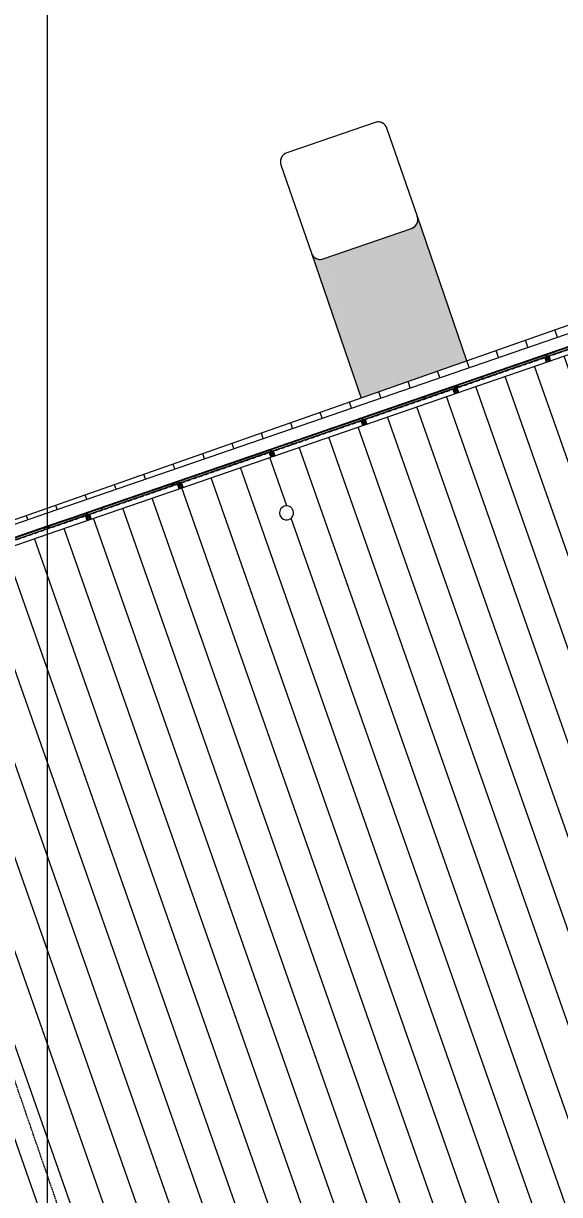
# Model space of a CAD drawing. Header units: millimetres. Extents: x -2355779 to -2216356, y 3874558 to 4068437.
# Drawn here: x -2348634 to -2342895, y 3984063 to 3996595 of the extents above; entities that cross this region are included whole.
import ezdxf

# ---------------------------------------------------------------- set-up
doc = ezdxf.new("R2010")
doc.units = ezdxf.units.MM
doc.linetypes.add('Grid Line', pattern=[21, 12, -3, 3, -3])
doc.linetypes.add('Overhead', pattern=[4, 2.5, -1.5])
for name, color, linetype, lineweight in [('A-ANNO-DIMS', 211, 'Continuous', 5), ('A-ANNO-DIMS-200', 211, 'Continuous', 5), ('A-DETL', 90, 'Continuous', 18), ('A-DETL-GENF', 92, 'Continuous', 5), ('A-FLOR-OVHD', 1, 'Overhead', 13), ('A-GENM', 13, 'Continuous', 5), ('A-GLAZ-CWMG', 51, 'Continuous', 5), ('A-ROOF', 132, 'Continuous', 5), ('A-ROOF-PATT', 132, 'Continuous', 5), ('P-SANR-FIXT', 6, 'Continuous', 5), ('S-BEAM', 12, 'Continuous', 5), ('S-GRID', 1, 'Continuous', 5)]:
    doc.layers.add(name, color=color, linetype=linetype, lineweight=lineweight)
doc.styles.add('Arial', font='arial.ttf', dxfattribs={"height": 500})
doc.dimstyles.new('2_5-Diagonal-_deg_-Decimal_O', dxfattribs={"dimscale": 304.8, "dimtxt": 510.1297, "dimasz": 0.984252, "dimexe": 0.656168, "dimexo": 0.0625, "dimgap": 0.984252, "dimtad": 1, "dimdec": 0, "dimzin": 0, "dimdsep": 46, "dimtxsty": 'Arial', "dimblk1": 'OBLIQUE', "dimblk2": 'OBLIQUE', "dimsah": 1, "dimcen": 0.09, "dimdle": 0.656168, "dimazin": 0, "dimtfac": 1, "dimtdec": 4, "dimtix": 1, "dimtmove": 0, "dimatfit": 3, "dimfxl": 3.28084, "dimfxlon": 1, "dimtvp": 1, "dimtfill": 1, "dimtolj": 1, "dimtzin": 0, "dimlwd": 15, "dimlwe": 15, "dimarcsym": 2})

# ---------------------------------------------------------------- blocks, each defined once
blk = doc.blocks.new('Mechanical - Condensers - Mechanical - Condensers-1249279-GA - Part B 6m')
at = {"layer": 'A-GENM'}
for points in [[(-2343980, 3992951), (-2343886, 3992984), (-2344416, 3994523), (-2344412, 3994497), (-2344419, 3994461), (-2344422, 3994452), (-2344436, 3994430), (-2344456, 3994413), (-2344479, 3994401), (-2344050, 3993154)], [(-2344923, 3992620), (-2343980, 3992951), (-2344479, 3994401), (-2345424, 3994074), (-2344948, 3992692)], [(-2345018, 3992586), (-2344923, 3992620), (-2345425, 3994075), (-2345456, 3994070), (-2345492, 3994077), (-2345501, 3994080), (-2345523, 3994095), (-2345540, 3994114), (-2345552, 3994137), (-2345114, 3992866)]]:
    blk.add_hatch(color=256, dxfattribs=at).paths.add_polyline_path(points)
at = {"layer": 'A-GENM', "lineweight": 13}
for p, q in [((-2344870, 3995536), (-2345815, 3995210)), ((-2344417, 3994528), (-2344743, 3995474)), ((-2345877, 3995083), (-2345552, 3994137)), ((-2345425, 3994075), (-2344479, 3994401))]:
    blk.add_line(p, q, dxfattribs=at)
at = {"layer": 'A-GENM'}
for p, q in [((-2343886, 3992984), (-2344417, 3994528)), ((-2345552, 3994137), (-2345018, 3992586))]:
    blk.add_line(p, q, dxfattribs=at)
at = {"layer": 'A-GENM', "lineweight": 13}
for centre, start, end in [((-2344837, 3995441), 19, 109), ((-2345783, 3995116), 109, 199), ((-2344512, 3994496), 289, 19), ((-2345457, 3994170), 199, 289)]:
    blk.add_arc(centre, 100, start, end, dxfattribs=at)
at = {"layer": 'A-GENM'}
for points, knots in [([(-2344841, 3995541), (-2344842, 3995541), (-2344852, 3995540), (-2344862, 3995539), (-2344870, 3995536)], [0.8146445, 0.8146445, 0.8146445, 0.8146445, 0.8333333, 1, 1, 1, 1]), ([(-2344812, 3995538), (-2344814, 3995538), (-2344821, 3995540), (-2344827, 3995541), (-2344832, 3995541), (-2344832, 3995541)], [0.6283354, 0.6283354, 0.6283354, 0.6283354, 0.6666667, 0.75, 0.7556979, 0.7556979, 0.7556979, 0.7556979]), ([(-2344785, 3995526), (-2344786, 3995527), (-2344789, 3995529), (-2344793, 3995531), (-2344798, 3995533), (-2344801, 3995534), (-2344802, 3995535)], [0.4397801, 0.4397801, 0.4397801, 0.4397801, 0.4583333, 0.5, 0.5416667, 0.5602199, 0.5602199, 0.5602199, 0.5602199]), ([(-2344762, 3995507), (-2344762, 3995507), (-2344764, 3995509), (-2344767, 3995512), (-2344772, 3995517), (-2344775, 3995519), (-2344776, 3995520)], [0.2443021, 0.2443021, 0.2443021, 0.2443021, 0.25, 0.2916667, 0.3333333, 0.3716646, 0.3716646, 0.3716646, 0.3716646]), ([(-2345868, 3995168), (-2345869, 3995167), (-2345870, 3995164), (-2345873, 3995159), (-2345875, 3995155), (-2345876, 3995152), (-2345876, 3995151)], [0.4397801, 0.4397801, 0.4397801, 0.4397801, 0.4583333, 0.5, 0.5416667, 0.5602199, 0.5602199, 0.5602199, 0.5602199]), ([(-2345848, 3995191), (-2345849, 3995191), (-2345852, 3995188), (-2345857, 3995183), (-2345861, 3995178), (-2345862, 3995177)], [0.2443021, 0.2443021, 0.2443021, 0.2443021, 0.25, 0.3333333, 0.3716646, 0.3716646, 0.3716646, 0.3716646]), ([(-2345880, 3995141), (-2345880, 3995139), (-2345881, 3995134), (-2345882, 3995128), (-2345883, 3995124), (-2345883, 3995121), (-2345883, 3995121)], [0.6283354, 0.6283354, 0.6283354, 0.6283354, 0.6666667, 0.7083333, 0.75, 0.7556979, 0.7556979, 0.7556979, 0.7556979]), ([(-2345883, 3995112), (-2345883, 3995111), (-2345882, 3995105), (-2345881, 3995096), (-2345879, 3995087), (-2345877, 3995083)], [0.8146445, 0.8146445, 0.8146445, 0.8146445, 0.8333333, 0.9166667, 1, 1, 1, 1]), ([(-2344446, 3994420), (-2344446, 3994420), (-2344442, 3994423), (-2344438, 3994428), (-2344434, 3994433), (-2344432, 3994435)], [0.2443021, 0.2443021, 0.2443021, 0.2443021, 0.25, 0.3333333, 0.3716646, 0.3716646, 0.3716646, 0.3716646]), ([(-2344426, 3994443), (-2344426, 3994444), (-2344424, 3994447), (-2344422, 3994452), (-2344420, 3994457), (-2344418, 3994460), (-2344418, 3994460)], [0.4397801, 0.4397801, 0.4397801, 0.4397801, 0.4583333, 0.5, 0.5416667, 0.5602199, 0.5602199, 0.5602199, 0.5602199]), ([(-2344412, 3994500), (-2344412, 3994501), (-2344412, 3994506), (-2344413, 3994516), (-2344416, 3994524), (-2344417, 3994528)], [0.8146445, 0.8146445, 0.8146445, 0.8146445, 0.8333333, 0.9166667, 1, 1, 1, 1]), ([(-2344415, 3994471), (-2344414, 3994473), (-2344414, 3994477), (-2344412, 3994483), (-2344412, 3994488), (-2344412, 3994490), (-2344412, 3994490)], [0.6283354, 0.6283354, 0.6283354, 0.6283354, 0.6666667, 0.7083333, 0.75, 0.7556979, 0.7556979, 0.7556979, 0.7556979]), ([(-2345533, 3994104), (-2345533, 3994104), (-2345531, 3994102), (-2345528, 3994099), (-2345523, 3994095), (-2345520, 3994092), (-2345518, 3994091)], [0.2443021, 0.2443021, 0.2443021, 0.2443021, 0.25, 0.2916667, 0.3333333, 0.3716646, 0.3716646, 0.3716646, 0.3716646]), ([(-2345509, 3994085), (-2345509, 3994084), (-2345506, 3994083), (-2345501, 3994080), (-2345496, 3994078), (-2345493, 3994077), (-2345492, 3994076)], [0.4397801, 0.4397801, 0.4397801, 0.4397801, 0.4583333, 0.5, 0.5416667, 0.5602199, 0.5602199, 0.5602199, 0.5602199]), ([(-2345482, 3994073), (-2345480, 3994073), (-2345474, 3994071), (-2345467, 3994070), (-2345463, 3994070), (-2345462, 3994070)], [0.6283354, 0.6283354, 0.6283354, 0.6283354, 0.6666667, 0.75, 0.7556979, 0.7556979, 0.7556979, 0.7556979]), ([(-2345453, 3994070), (-2345452, 3994070), (-2345443, 3994071), (-2345433, 3994073), (-2345425, 3994075)], [0.8146445, 0.8146445, 0.8146445, 0.8146445, 0.8333333, 1, 1, 1, 1])]:
    blk.add_open_spline(points, degree=3, knots=knots, dxfattribs=at)
for points in [[(-2344743, 3995474), (-2344744, 3995478), (-2344748, 3995486), (-2344752, 3995493), (-2344754, 3995497)], [(-2345815, 3995210), (-2345824, 3995207), (-2345832, 3995203), (-2345839, 3995198)], [(-2344479, 3994401), (-2344471, 3994404), (-2344463, 3994408), (-2344456, 3994413)], [(-2345552, 3994137), (-2345550, 3994133), (-2345547, 3994125), (-2345543, 3994118), (-2345540, 3994114)]]:
    blk.add_open_spline(points, degree=3, dxfattribs=at)
blk = doc.blocks.new('Downpipe - L Spreader - Default-1309623-GA - Part B 6m')
at = {"layer": 'P-SANR-FIXT'}
for start, end in [(0, 180), (180, 0)]:
    blk.add_arc((-40, 150), 75, start, end, dxfattribs=at)
blk = doc.blocks.new('MulticellPanel_Polycarbonate_Danpal_1040w - Blue-V10-GA - Part B 6m')
at = {"layer": 'A-GENM'}
h = blk.add_hatch(dxfattribs=at)
h.set_pattern_fill('FP_10', color=256, style=0, pattern_type=2)
h.set_pattern_definition([(250.995, (-914433.64, 4538387.35), (756.39213, -260.52053), []), (340.995, (-914433.64, 4538387.35), (260.52053, 756.39213), [])])
h.paths.add_polyline_path([(515, 6), (513, 1), (519, 3)])
h.paths.add_polyline_path([(520, 14), (515, 11), (515, 6), (520, 4)])
h.paths.add_polyline_path([(520, 2), (513, 1), (520, -7)])
h.paths.add_polyline_path([(511, 0), (-511, 0), (-519, -8), (-517, -16), (517, -16), (519, -8)])
h.paths.add_polyline_path([(-515, 6), (-519, 3), (-513, 1)])
h.paths.add_polyline_path([(-520, 14), (-520, 4), (-515, 6), (-515, 11)])
h.paths.add_polyline_path([(-513, 1), (-520, 2), (-520, -7)])
for p, q in [((-520, 14), (-520, 4)), ((-520, 2), (-520, -7)), ((-516, 15), (-519, 15)), ((-513, 6), (-515, 11)), ((-515, 11), (-513, 10)), ((-513, 1), (-515, 6)), ((-515, 6), (-513, 6)), ((-513, 10), (-514, 14)), ((511, 0), (-511, 0)), ((514, 14), (513, 10)), ((513, 10), (515, 11)), ((515, 11), (513, 6)), ((513, 6), (515, 6)), ((515, 6), (513, 1)), ((519, 15), (516, 15)), ((520, 4), (520, 14)), ((520, -7), (520, 2)), ((-520, -9), (-520, -13)), ((-517, -16), (517, -16)), ((520, -13), (520, -9))]:
    blk.add_line(p, q, dxfattribs=at)
for centre, radius, start, end in [((-519, 14), 1.5, 90, 180), ((-520, 3), 1.2, 270.0002, 89.9998), ((-516, 14), 1.5, 26.8391, 90), ((-511, 2), 2, 201.2136, 270), ((511, 2), 2, 270, 338.7864), ((516, 14), 1.5, 90, 153.1609), ((519, 14), 1.5, 360, 90), ((520, 3), 1.2, 90.0002, 269.9998), ((-520, -8), 1.2, 270.0002, 89.9998), ((-517, -13), 3, 180, 270), ((517, -13), 3, 270, 360), ((520, -8), 1.2, 90.0002, 269.9998)]:
    blk.add_arc(centre, radius, start, end, dxfattribs=at)
blk = doc.blocks.new('MulticellPanel_Polycarbonate_Danpal_1040w - Blue-V11-GA - Part B 6m')
at = {"layer": 'A-GENM'}
h = blk.add_hatch(dxfattribs=at)
h.set_pattern_fill('FP_11', color=256, style=0, pattern_type=2)
h.set_pattern_definition([(250.995, (-915473.64, 4538387.35), (756.39213, -260.52053), []), (340.995, (-915473.64, 4538387.35), (260.52053, 756.39213), [])])
h.paths.add_polyline_path([(515, 6), (513, 1), (519, 3)])
h.paths.add_polyline_path([(520, 14), (515, 11), (515, 6), (520, 4)])
h.paths.add_polyline_path([(520, 2), (513, 1), (520, -7)])
h.paths.add_polyline_path([(511, 0), (-511, 0), (-519, -8), (-517, -16), (517, -16), (519, -8)])
h.paths.add_polyline_path([(-515, 6), (-519, 3), (-513, 1)])
h.paths.add_polyline_path([(-520, 14), (-520, 4), (-515, 6), (-515, 11)])
h.paths.add_polyline_path([(-513, 1), (-520, 2), (-520, -7)])
for p, q in [((-520, 14), (-520, 4)), ((-520, 2), (-520, -7)), ((-516, 15), (-519, 15)), ((-513, 6), (-515, 11)), ((-515, 11), (-513, 10)), ((-513, 1), (-515, 6)), ((-515, 6), (-513, 6)), ((-513, 10), (-514, 14)), ((511, 0), (-511, 0)), ((514, 14), (513, 10)), ((513, 10), (515, 11)), ((515, 11), (513, 6)), ((513, 6), (515, 6)), ((515, 6), (513, 1)), ((519, 15), (516, 15)), ((520, 4), (520, 14)), ((520, -7), (520, 2)), ((-520, -9), (-520, -13)), ((-517, -16), (517, -16)), ((520, -13), (520, -9))]:
    blk.add_line(p, q, dxfattribs=at)
for centre, radius, start, end in [((-519, 14), 1.5, 90, 180), ((-520, 3), 1.2, 270.0002, 89.9998), ((-516, 14), 1.5, 26.8391, 90), ((-511, 2), 2, 201.2136, 270), ((511, 2), 2, 270, 338.7864), ((516, 14), 1.5, 90, 153.1609), ((519, 14), 1.5, 360, 90), ((520, 3), 1.2, 90.0002, 269.9998), ((-520, -8), 1.2, 270.0002, 89.9998), ((-517, -13), 3, 180, 270), ((517, -13), 3, 270, 360), ((520, -8), 1.2, 90.0002, 269.9998)]:
    blk.add_arc(centre, radius, start, end, dxfattribs=at)
blk = doc.blocks.new('MulticellPanel_Polycarbonate_Danpal_1040w - Blue-V12-GA - Part B 6m')
at = {"layer": 'A-GENM'}
h = blk.add_hatch(dxfattribs=at)
h.set_pattern_fill('FP_12', color=256, style=0, pattern_type=2)
h.set_pattern_definition([(250.995, (-916513.64, 4538387.35), (756.39213, -260.52053), []), (340.995, (-916513.64, 4538387.35), (260.52053, 756.39213), [])])
h.paths.add_polyline_path([(515, 6), (513, 1), (519, 3)])
h.paths.add_polyline_path([(520, 14), (515, 11), (515, 6), (520, 4)])
h.paths.add_polyline_path([(520, 2), (513, 1), (520, -7)])
h.paths.add_polyline_path([(511, 0), (-511, 0), (-519, -8), (-517, -16), (517, -16), (519, -8)])
h.paths.add_polyline_path([(-515, 6), (-519, 3), (-513, 1)])
h.paths.add_polyline_path([(-520, 14), (-520, 4), (-515, 6), (-515, 11)])
h.paths.add_polyline_path([(-513, 1), (-520, 2), (-520, -7)])
for p, q in [((-520, 14), (-520, 4)), ((-520, 2), (-520, -7)), ((-516, 15), (-519, 15)), ((-513, 6), (-515, 11)), ((-515, 11), (-513, 10)), ((-513, 1), (-515, 6)), ((-515, 6), (-513, 6)), ((-513, 10), (-514, 14)), ((511, 0), (-511, 0)), ((514, 14), (513, 10)), ((513, 10), (515, 11)), ((515, 11), (513, 6)), ((513, 6), (515, 6)), ((515, 6), (513, 1)), ((519, 15), (516, 15)), ((520, 4), (520, 14)), ((520, -7), (520, 2)), ((-520, -9), (-520, -13)), ((-517, -16), (517, -16)), ((520, -13), (520, -9))]:
    blk.add_line(p, q, dxfattribs=at)
for centre, radius, start, end in [((-519, 14), 1.5, 90, 180), ((-520, 3), 1.2, 270.0002, 89.9998), ((-516, 14), 1.5, 26.8391, 90), ((-511, 2), 2, 201.2136, 270), ((511, 2), 2, 270, 338.7864), ((516, 14), 1.5, 90, 153.1609), ((519, 14), 1.5, 360, 90), ((520, 3), 1.2, 90.0002, 269.9998), ((-520, -8), 1.2, 270.0002, 89.9998), ((-517, -13), 3, 180, 270), ((517, -13), 3, 270, 360), ((520, -8), 1.2, 90.0002, 269.9998)]:
    blk.add_arc(centre, radius, start, end, dxfattribs=at)
blk = doc.blocks.new('Rectangular Mullion - Frame_Framed Facade_Danpal_DPANMF BT1-2878823-GA - Part B 6m')
at = {"layer": 'A-GLAZ-CWMG'}
for p, q in [((-2343041, 3993056), (-2342057, 3993395)), ((-2343039, 3993051), (-2342055, 3993390)), ((-2343026, 3993033), (-2342055, 3993368)), ((-2343014, 3992978), (-2342030, 3993316))]:
    blk.add_line(p, q, dxfattribs=at)
blk = doc.blocks.new('Rectangular Mullion - DPAEC50-1105308-GA - Part B 6m')
at = {"layer": 'A-DETL-GENF'}
for p, q in [((24, 54), (-24, 54)), ((-24, 54), (-24, 5)), ((-23, 3), (-18, 3)), ((-22, 7), (-22, 34)), ((-21, 43), (-21, 50)), ((-21, 35), (-18, 35)), ((-17, 7), (-21, 6)), ((-20, 51), (-1, 51)), ((-20, 41), (-20, 43)), ((-15, 18), (-20, 9)), ((-20, 9), (-15, 17)), ((-20, 9), (-20, 7)), ((-20, 8), (-20, 9)), ((-14, 8), (-20, 8)), ((-20, 7), (-14, 7)), ((-17, 40), (-19, 40)), ((-10, 37), (-18, 37)), ((-18, 35), (-18, 22)), ((-16, 22), (-17, 35)), ((-17, 35), (-9, 35)), ((-9, 20), (-14, 20)), ((-14, 19), (-10, 19)), ((-9, 9), (-13, 8)), ((-13, 7), (-7, 9)), ((-8, 2), (-12, 1)), ((-12, 1), (-9, 1)), ((-8, 37), (-9, 37)), ((9, 34), (-9, 34)), ((-9, 34), (-8, 34)), ((-7, 9), (-9, 5)), ((-9, 4), (-7, 4)), ((-8, 36), (-8, 37)), ((-8, 34), (-8, 22)), ((-8, 5), (-6, 10)), ((-6, 10), (-8, 9)), ((-8, 2), (-6, 5)), ((-6, 5), (-8, 5)), ((-7, 4), (-8, 2)), ((-7, 22), (-7, 34)), ((-7, 34), (7, 34)), ((-4, 23), (3, 23)), ((3, 23), (-4, 23)), ((-1, 51), (0, 52)), ((0, 52), (1, 51)), ((1, 51), (20, 51)), ((8, 9), (6, 10)), ((6, 10), (8, 5)), ((8, 5), (6, 5)), ((6, 5), (8, 2)), ((7, 34), (7, 22)), ((9, 5), (7, 9)), ((7, 9), (13, 7)), ((8, 2), (7, 4)), ((7, 4), (9, 4)), ((9, 37), (8, 37)), ((8, 37), (8, 36)), ((8, 22), (8, 34)), ((8, 34), (9, 34)), ((12, 1), (8, 2)), ((9, 35), (17, 35)), ((14, 20), (9, 20)), ((13, 8), (9, 9)), ((9, 1), (12, 1)), ((18, 37), (10, 37)), ((10, 19), (14, 19)), ((20, 8), (14, 8)), ((14, 7), (20, 7)), ((20, 9), (15, 18)), ((15, 17), (20, 9)), ((17, 35), (16, 22)), ((19, 40), (17, 40)), ((21, 6), (17, 7)), ((18, 22), (18, 35)), ((18, 35), (21, 35)), ((18, 3), (23, 3)), ((20, 43), (20, 41)), ((20, 7), (20, 9)), ((20, 9), (20, 8)), ((21, 50), (21, 43)), ((22, 34), (22, 7)), ((24, 5), (24, 54))]:
    blk.add_line(p, q, dxfattribs=at)
for centre, radius, start, end in [((-23, 5), 1, 180, 270), ((-21, 39), 2.1, 75, 15), ((-21, 34), 1, 90, 180), ((-21, 7), 1, 180, 275), ((-20, 50), 1.2, 90, 180), ((-21, 39), 3.7, 75, 100.9055), ((-21, 39), 3.7, 325.4192, 15), ((-9, 28), 6, 90, 178.5709), ((137, 25), 152, 178.5709, 182.4896), ((137, 25), 152, 182.9076, 186.319), ((-9, 28), 5.2, 90, 178.5709), ((137, 25), 151, 178.5709, 181.8369), ((137, 25), 151, 182.064, 186.2791), ((137, 25), 152, 186.7358, 188.8939), ((137, 25), 151, 186.7315, 189.0318), ((-12, 2), 0.975, 188.8939, 275.24), ((-10, 38), 0.706, 289.0493, 354.5477), ((-4, 17), 6.58, 156.7371, 181.8449), ((16, 17), 26.5, 181.8449, 197.5886), ((-9, 36), 1, 270, 360), ((-4, 17), 5.98, 90, 181.8449), ((-4, 17), 6.58, 131.8412, 150.9148), ((16, 17), 25.9, 181.8449, 197.6717), ((-9, 4), 0.4, 157.1611, 284), ((-9, 2), 0.963, 275.24, 334.4387), ((-4, 17), 6.58, 90, 125.1634), ((3, 17), 5.98, 358.1551, 90), ((3, 17), 6.58, 54.8366, 90), ((9, 36), 1, 180, 270), ((3, 17), 6.58, 29.0852, 48.1588), ((-16, 17), 25.9, 342.3283, 358.1551), ((9, 2), 0.963, 205.5613, 264.76), ((10, 38), 0.706, 185.4523, 250.9507), ((9, 28), 6, 1.4287, 89.9792), ((9, 28), 5.2, 1.4291, 90), ((-16, 17), 26.5, 342.4114, 358.1551), ((9, 4), 0.4, 256, 22.8389), ((3, 17), 6.58, 358.1551, 23.2629), ((-137, 25), 151, 350.9682, 353.2685), ((12, 2), 0.975, 264.76, 351.1061), ((-137, 25), 151, 353.7209, 357.936), ((-137, 25), 152, 351.1061, 353.2642), ((-137, 25), 151, 358.1631, 1.4291), ((-137, 25), 152, 353.681, 357.0924), ((-137, 25), 152, 357.5109, 1.4287), ((21, 39), 3.7, 165, 214.5808), ((21, 39), 2.1, 165, 105), ((20, 50), 1.2, 360, 90), ((21, 39), 3.7, 79.0945, 105), ((21, 34), 1, 360, 90), ((21, 7), 1, 265, 360), ((23, 5), 1, 270, 360)]:
    blk.add_arc(centre, radius, start, end, dxfattribs=at)
for points, knots in [([(-18, 22), (-18, 22), (-18, 21), (-17, 21), (-17, 21), (-17, 21), (-17, 22), (-16, 22), (-16, 22), (-16, 22), (-16, 22)], [0, 0, 0, 0, 0.125, 0.25, 0.5, 0.625, 0.75, 0.875, 0.9375, 1, 1, 1, 1]), ([(-18, 3), (-18, 3), (-18, 4), (-18, 4), (-17, 4), (-17, 4), (-17, 4), (-17, 4), (-17, 5), (-17, 5), (-17, 5), (-17, 5), (-16, 6), (-16, 6), (-16, 6), (-16, 6), (-16, 6), (-17, 7), (-17, 7), (-17, 7), (-17, 7)], [0, 0, 0, 0, 0.083333, 0.166667, 0.208333, 0.25, 0.333333, 0.375, 0.416667, 0.458333, 0.5, 0.583333, 0.666667, 0.729167, 0.791667, 0.84375, 0.885417, 0.927083, 0.96875, 1, 1, 1, 1]), ([(16, 22), (16, 22), (16, 22), (16, 22), (17, 22), (17, 22), (17, 21), (18, 21), (18, 22)], [0, 0, 0, 0, 0.0625, 0.125, 0.1875, 0.3125, 0.4375, 1, 1, 1, 1]), ([(17, 7), (17, 7), (17, 7), (17, 7), (16, 6), (16, 6), (16, 6), (16, 6), (16, 6), (17, 5), (17, 5), (17, 4), (18, 3), (18, 3)], [0, 0, 0, 0, 0.03125, 0.072917, 0.114583, 0.15625, 0.208333, 0.270833, 0.333333, 0.416667, 0.583333, 0.75, 1, 1, 1, 1])]:
    blk.add_open_spline(points, degree=3, knots=knots, dxfattribs=at)
blk = doc.blocks.new('Rectangular Mullion - Mullion_FramedFacade_Danpal_DPAEC50-2881307-GA - Part B 6m')
at = {"layer": 'A-GLAZ-CWMG'}
for p, q in [((-23, -4), (-18, -4)), ((-22, -9), (-20, -9)), ((-17, -7), (-21, -6)), ((-20, -9), (-20, -7)), ((-20, -7), (-14, -7)), ((-12, -1), (-9, -1)), ((-8, -2), (-6, -5)), ((-6, -5), (-8, -5)), ((-8, -5), (-6, -10)), ((-6, -10), (-8, -9)), ((-4, -23), (4, -23)), ((6, -5), (8, -2)), ((6, -10), (8, -5)), ((8, -5), (6, -5)), ((8, -9), (6, -10)), ((9, -1), (12, -1)), ((14, -7), (20, -7)), ((21, -6), (17, -7)), ((18, -4), (23, -4)), ((20, -7), (20, -9)), ((20, -9), (22, -9))]:
    blk.add_line(p, q, dxfattribs=at)
for centre, radius, start, end in [((-23, -5), 1, 90, 180), ((-21, -7), 1, 85, 180), ((137, -25), 152, 171.1061, 173.2642), ((-12, -2), 0.975, 84.76, 171.1061), ((-9, -2), 0.963, 25.5613, 84.76), ((16, -17), 25.9, 162.3283, 178.1551), ((-4, -17), 5.98, 178.1551, 270), ((4, -17), 5.98, 270, 1.8449), ((9, -2), 0.963, 95.24, 154.4387), ((-16, -17), 25.9, 1.8449, 17.6717), ((12, -2), 0.975, 8.8939, 95.24), ((-137, -25), 152, 6.7358, 8.8939), ((21, -7), 1, 47.5, 95), ((23, -5), 1, 0, 90)]:
    blk.add_arc(centre, radius, start, end, dxfattribs=at)
for points, knots in [([(-18, -4), (-18, -4), (-18, -4), (-18, -4), (-17, -4), (-17, -4), (-17, -4), (-17, -4), (-17, -5), (-17, -5), (-17, -5), (-17, -5), (-16, -6), (-16, -6), (-16, -6), (-16, -6), (-16, -6), (-17, -7), (-17, -7), (-17, -7), (-17, -7)], [0, 0, 0, 0, 0.083333, 0.166667, 0.208333, 0.25, 0.333333, 0.375, 0.416667, 0.458333, 0.5, 0.583333, 0.666667, 0.729167, 0.791667, 0.84375, 0.885417, 0.927083, 0.96875, 1, 1, 1, 1]), ([(17, -7), (17, -7), (17, -7), (17, -7), (16, -6), (16, -6), (16, -6), (16, -6), (16, -6), (17, -5), (17, -5), (17, -4), (18, -4), (18, -4)], [0, 0, 0, 0, 0.03125, 0.072917, 0.114583, 0.15625, 0.208333, 0.270833, 0.333333, 0.416667, 0.583333, 0.75, 1, 1, 1, 1])]:
    blk.add_open_spline(points, degree=3, knots=knots, dxfattribs=at)
blk = doc.blocks.new('MulticellPanel_Polycarbonate_Danpal_1040w - Premium Dark Opal-2881225-GA - Part B 6m')
at = {"layer": 'A-GENM'}
h = blk.add_hatch(dxfattribs=at)
h.set_pattern_fill('FP_13', color=256, style=0, pattern_type=2)
h.set_pattern_definition([(250.995, (-917553.64, 4538387.35), (756.39213, -260.52053), []), (340.995, (-917553.64, 4538387.35), (260.52053, 756.39213), [])])
h.paths.add_polyline_path([(515, 6), (513, 1), (519, 3)])
h.paths.add_polyline_path([(520, 14), (515, 11), (515, 6), (520, 4)])
h.paths.add_polyline_path([(520, 2), (513, 1), (520, -7)])
h.paths.add_polyline_path([(511, 0), (-511, 0), (-519, -8), (-517, -16), (517, -16), (519, -8)])
h.paths.add_polyline_path([(-515, 6), (-519, 3), (-513, 1)])
h.paths.add_polyline_path([(-520, 14), (-520, 4), (-515, 6), (-515, 11)])
h.paths.add_polyline_path([(-513, 1), (-520, 2), (-520, -7)])
for p, q in [((-520, 14), (-520, 4)), ((-520, 2), (-520, -7)), ((-516, 15), (-519, 15)), ((-513, 6), (-515, 11)), ((-515, 11), (-513, 10)), ((-513, 1), (-515, 6)), ((-515, 6), (-513, 6)), ((-513, 10), (-514, 14)), ((511, 0), (-511, 0)), ((514, 14), (513, 10)), ((513, 10), (515, 11)), ((515, 11), (513, 6)), ((513, 6), (515, 6)), ((515, 6), (513, 1)), ((519, 15), (516, 15)), ((520, 4), (520, 14)), ((520, -7), (520, 2)), ((-520, -9), (-520, -13)), ((-517, -16), (517, -16)), ((520, -13), (520, -9))]:
    blk.add_line(p, q, dxfattribs=at)
for centre, radius, start, end in [((-519, 14), 1.5, 90, 180), ((-520, 3), 1.2, 270.0002, 89.9998), ((-516, 14), 1.5, 26.8391, 90), ((-511, 2), 2, 201.2136, 270), ((511, 2), 2, 270, 338.7864), ((516, 14), 1.5, 90, 153.1609), ((519, 14), 1.5, 360, 90), ((520, 3), 1.2, 90.0002, 269.9998), ((-520, -8), 1.2, 270.0002, 89.9998), ((-517, -13), 3, 180, 270), ((517, -13), 3, 270, 360), ((520, -8), 1.2, 90.0002, 269.9998)]:
    blk.add_arc(centre, radius, start, end, dxfattribs=at)
blk = doc.blocks.new('MulticellPanel_Polycarbonate_Danpal_1040w - Premium Dark Opal-V13-GA - Part B 6m')
at = {"layer": 'A-GENM'}
h = blk.add_hatch(dxfattribs=at)
h.set_pattern_fill('FP_14', color=256, style=0, pattern_type=2)
h.set_pattern_definition([(250.995, (-918593.64, 4538387.35), (756.39213, -260.52053), []), (340.995, (-918593.64, 4538387.35), (260.52053, 756.39213), [])])
h.paths.add_polyline_path([(515, 6), (513, 1), (519, 3)])
h.paths.add_polyline_path([(520, 14), (515, 11), (515, 6), (520, 4), (520, 12)])
h.paths.add_polyline_path([(520, 2), (513, 1), (520, -7)])
h.paths.add_polyline_path([(511, 0), (-511, 0), (-519, -8), (-517, -16), (517, -16), (519, -8)])
h.paths.add_polyline_path([(-515, 6), (-519, 3), (-513, 1)])
h.paths.add_polyline_path([(-520, 14), (-520, 4), (-515, 6), (-515, 11)])
h.paths.add_polyline_path([(-513, 1), (-520, 2), (-520, -7)])
for p, q in [((-520, 14), (-520, 4)), ((-520, 2), (-520, -7)), ((-516, 15), (-519, 15)), ((-513, 6), (-515, 11)), ((-515, 11), (-513, 10)), ((-513, 1), (-515, 6)), ((-515, 6), (-513, 6)), ((-513, 10), (-514, 14)), ((511, 0), (-511, 0)), ((514, 14), (513, 10)), ((513, 10), (515, 11)), ((515, 11), (513, 6)), ((513, 6), (515, 6)), ((515, 6), (513, 1)), ((519, 15), (516, 15)), ((520, 4), (520, 14)), ((520, -7), (520, 2)), ((-520, -9), (-520, -13)), ((-517, -16), (517, -16)), ((520, -13), (520, -9))]:
    blk.add_line(p, q, dxfattribs=at)
for centre, radius, start, end in [((-519, 14), 1.5, 90, 180), ((-520, 3), 1.2, 270.0002, 89.9998), ((-516, 14), 1.5, 26.8391, 90), ((-511, 2), 2, 201.2136, 270), ((511, 2), 2, 270, 338.7864), ((516, 14), 1.5, 90, 153.1609), ((519, 14), 1.5, 360, 90), ((520, 3), 1.2, 90.0002, 269.9998), ((-520, -8), 1.2, 270.0002, 89.9998), ((-517, -13), 3, 180, 270), ((517, -13), 3, 270, 360), ((520, -8), 1.2, 90.0002, 269.9998)]:
    blk.add_arc(centre, radius, start, end, dxfattribs=at)
blk = doc.blocks.new('MulticellPanel_Polycarbonate_Danpal_1040w - Opal-2881228-GA - Part B 6m')
at = {"layer": 'A-GENM'}
h = blk.add_hatch(dxfattribs=at)
h.set_pattern_fill('FP_15', color=256, style=0, pattern_type=2)
h.set_pattern_definition([(250.995, (-919633.64, 4538387.35), (756.39213, -260.52053), []), (340.995, (-919633.64, 4538387.35), (260.52053, 756.39213), [])])
h.paths.add_polyline_path([(515, 6), (513, 1), (519, 3)])
h.paths.add_polyline_path([(520, 14), (515, 11), (515, 6), (520, 4)])
h.paths.add_polyline_path([(520, 2), (513, 1), (520, -7)])
h.paths.add_polyline_path([(511, 0), (-511, 0), (-519, -8), (-517, -16), (517, -16), (519, -8)])
h.paths.add_polyline_path([(-515, 6), (-519, 3), (-513, 1)])
h.paths.add_polyline_path([(-520, 14), (-520, 4), (-515, 6), (-515, 11)])
h.paths.add_polyline_path([(-513, 1), (-520, 2), (-520, -7)])
for p, q in [((-520, 14), (-520, 4)), ((-520, 2), (-520, -7)), ((-516, 15), (-519, 15)), ((-513, 6), (-515, 11)), ((-515, 11), (-513, 10)), ((-513, 1), (-515, 6)), ((-515, 6), (-513, 6)), ((-513, 10), (-514, 14)), ((511, 0), (-511, 0)), ((514, 14), (513, 10)), ((513, 10), (515, 11)), ((515, 11), (513, 6)), ((513, 6), (515, 6)), ((515, 6), (513, 1)), ((519, 15), (516, 15)), ((520, 4), (520, 14)), ((520, -7), (520, 2)), ((-520, -9), (-520, -13)), ((-517, -16), (517, -16)), ((520, -13), (520, -9))]:
    blk.add_line(p, q, dxfattribs=at)
for centre, radius, start, end in [((-519, 14), 1.5, 90, 180), ((-520, 3), 1.2, 270.0002, 89.9998), ((-516, 14), 1.5, 26.8391, 90), ((-511, 2), 2, 201.2136, 270), ((511, 2), 2, 270, 338.7864), ((516, 14), 1.5, 90, 153.1609), ((519, 14), 1.5, 360, 90), ((520, 3), 1.2, 90.0002, 269.9998), ((-520, -8), 1.2, 270.0002, 89.9998), ((-517, -13), 3, 180, 270), ((517, -13), 3, 270, 360), ((520, -8), 1.2, 90.0002, 269.9998)]:
    blk.add_arc(centre, radius, start, end, dxfattribs=at)
blk = doc.blocks.new('MulticellPanel_Polycarbonate_Danpal_1040w - Opal-V14-GA - Part B 6m')
at = {"layer": 'A-GENM'}
h = blk.add_hatch(dxfattribs=at)
h.set_pattern_fill('FP_16', color=256, style=0, pattern_type=2)
h.set_pattern_definition([(250.995, (-920673.64, 4538387.35), (756.39213, -260.52053), []), (340.995, (-920673.64, 4538387.35), (260.52053, 756.39213), [])])
h.paths.add_polyline_path([(515, 6), (513, 1), (519, 3)])
h.paths.add_polyline_path([(520, 14), (515, 11), (515, 6), (520, 4)])
h.paths.add_polyline_path([(520, 2), (513, 1), (520, -7)])
h.paths.add_polyline_path([(511, 0), (-511, 0), (-519, -8), (-517, -16), (517, -16), (519, -8)])
h.paths.add_polyline_path([(-515, 6), (-519, 3), (-513, 1)])
h.paths.add_polyline_path([(-520, 14), (-520, 4), (-515, 6), (-515, 11)])
h.paths.add_polyline_path([(-513, 1), (-520, 2), (-520, -7)])
for p, q in [((-520, 14), (-520, 4)), ((-520, 2), (-520, -7)), ((-516, 15), (-519, 15)), ((-513, 6), (-515, 11)), ((-515, 11), (-513, 10)), ((-513, 1), (-515, 6)), ((-515, 6), (-513, 6)), ((-513, 10), (-514, 14)), ((-68, 0), (-511, 0)), ((511, 0), (-68, 0)), ((514, 14), (513, 10)), ((513, 10), (515, 11)), ((515, 11), (513, 6)), ((513, 6), (515, 6)), ((515, 6), (513, 1)), ((519, 15), (516, 15)), ((520, 4), (520, 14)), ((520, -7), (520, 2)), ((-520, -9), (-520, -13)), ((-517, -16), (-74, -16)), ((-74, -16), (517, -16)), ((520, -13), (520, -9))]:
    blk.add_line(p, q, dxfattribs=at)
for centre, radius, start, end in [((-519, 14), 1.5, 90, 180), ((-520, 3), 1.2, 270.0002, 89.9998), ((-516, 14), 1.5, 26.8391, 90), ((-511, 2), 2, 201.2136, 270), ((511, 2), 2, 270, 338.7864), ((516, 14), 1.5, 90, 153.1609), ((519, 14), 1.5, 360, 90), ((520, 3), 1.2, 90.0002, 269.9998), ((-520, -8), 1.2, 270.0002, 89.9998), ((-517, -13), 3, 180, 270), ((517, -13), 3, 270, 360), ((520, -8), 1.2, 90.0002, 269.9998)]:
    blk.add_arc(centre, radius, start, end, dxfattribs=at)
blk = doc.blocks.new('Rectangular Mullion - Frame_Framed Facade_Danpal_DPANMF BT1-V19-GA - Part B 6m')
at = {"layer": 'A-GLAZ-CWMG'}
for p, q in [((-2348376, 3991219), (-2347957, 3991363)), ((-2348376, 3991213), (-2347955, 3991357)), ((-2348376, 3991190), (-2347955, 3991336)), ((-2348376, 3991131), (-2347930, 3991284)), ((-2348941, 3991024), (-2348376, 3991219)), ((-2348939, 3991019), (-2348376, 3991213)), ((-2348926, 3991001), (-2348376, 3991190)), ((-2348913, 3990945), (-2348376, 3991131))]:
    blk.add_line(p, q, dxfattribs=at)
blk = doc.blocks.new('Structural Framing 61 - Structural Framing 1-2879215-GA - Part B 6m')
at = {"layer": 'S-BEAM'}
for p, q in [((-2348376, 3991359), (-2341067, 3993876)), ((-2341067, 3993876), (-2341005, 3993696)), ((-2341043, 3993683), (-2341005, 3993696)), ((-2350470, 3990638), (-2348376, 3991359)), ((-2352563, 3989917), (-2350650, 3990576))]:
    blk.add_line(p, q, dxfattribs=at)
blk = doc.blocks.new('DIMBLOCK2-GA - Part B 6m')
at = {"layer": 'A-ANNO-DIMS-200', "lineweight": 15}
for p, q in [((-2337980, 4048142), (-2338057, 4048493)), ((-2337980, 4048142), (-2337866, 4048320)), ((-2337980, 4048142), (-2338095, 4047963)), ((-2337980, 4048142), (-2337980, 4048142)), ((-2337980, 4048142), (-2337938, 4047946)), ((-2348008, 4045641), (-2348105, 4045988)), ((-2348008, 4045641), (-2347904, 4045826)), ((-2348008, 4045641), (-2348112, 4045457)), ((-2348008, 4045641), (-2347954, 4045449))]:
    blk.add_line(p, q, dxfattribs=at)
for start, end in [(102.26992, 105.7319), (102.33441, 105.66741)]:
    blk.add_arc((-2300024, 3874558), 177685, start, end, dxfattribs=at)
at = {"layer": 'A-ANNO-DIMS-200', "color": 0, "lineweight": 15, "insert": (-2344034, 4047688), "char_height": 500, "width": 1958.9, "attachment_point": 1, "rotation": 14.0009, "line_spacing_factor": 0.941778, "style": 'Arial', "bg_fill": 3, "box_fill_scale": 1.25, "bg_fill_color": 256, "bg_fill_true_color": 13158600, "bg_fill_transparency": 0}
blk.add_mtext('3.33°', dxfattribs=at)
blk = doc.blocks.new('_Oblique')
at = {"color": 0, "linetype": 'ByBlock', "lineweight": -2}
blk.add_line((-0.5, -0.5), (0.5, 0.5), dxfattribs=at)

msp = doc.modelspace()

# ---------------------------------------------------------------- hatches: boundary and pattern name
at = {"layer": 'A-ROOF-PATT'}
h = msp.add_hatch(dxfattribs=at)
h.set_pattern_fill('FP_4', color=256, style=0, pattern_type=2)
h.set_pattern_definition([(109.367, (-4018.33, 11431.97), (-314.1568, -110.428734), [])])
h.paths.add_polyline_path([(-2352562.9, 3967433.9), (-2298471.9, 3967434.6), (-2305717.9, 3993269.2), (-2317088.1, 3995686), (-2318295.3, 3999191.8), (-2318276.8, 3999198), (-2317990.3, 3999297.2), (-2319737.4, 3999020.5), (-2318990.1, 3994314.6), (-2318988.5, 3994311.3), (-2318969.6, 3994178.2), (-2318969.6, 3994172.8), (-2318935.7, 3993965.6), (-2318889.7, 3993781.2), (-2318906.9, 3993777), (-2318877.5, 3993591.4), (-2319973, 3993338.7), (-2319896.7, 3993032.7), (-2318831, 3993296.2), (-2318742.7, 3992936.6), (-2339240.9, 3987830.5), (-2339329.9, 3988189.8), (-2329605.1, 3990613.3), (-2329686.5, 3990939.8), (-2338999.4, 3988618.9), (-2338994.7, 3988605.2), (-2339351.2, 3988485.4), (-2339348, 3988476.3), (-2339418.8, 3988454.3), (-2339421.5, 3988456.8), (-2339429.3, 3988456.2), (-2341201.2, 3993601.8), (-2352562.9, 3989688.5), (-2352562.9, 3975751.6), (-2350541.4, 3975985.4), (-2350556.5, 3976127.1), (-2350507.9, 3976132.3), (-2350495.8, 3976129.7), (-2350495.1, 3976131.6), (-2350329.4, 3976150.1), (-2350329.4, 3976150.7), (-2350307.6, 3976155.9), (-2350269.5, 3976159.1), (-2350253.3, 3976018.8), (-2344809.5, 3976648.4), (-2344824.6, 3976790), (-2344776.1, 3976795.3), (-2344764, 3976792.6), (-2344763.2, 3976794.5), (-2344597.6, 3976813), (-2344597.6, 3976813.7), (-2344575.7, 3976818.8), (-2344537.6, 3976822), (-2344521.5, 3976681.7), (-2339077.7, 3977311.3), (-2339092.8, 3977453), (-2339044.3, 3977458.2), (-2339032.2, 3977455.6), (-2339031.4, 3977457.4), (-2338865.8, 3977475.9), (-2338865.8, 3977476.6), (-2338843.9, 3977481.8), (-2338805.8, 3977484.9), (-2338789.6, 3977344.6), (-2333345.9, 3977974.2), (-2333361, 3978115.9), (-2333312.4, 3978121.1), (-2333300.3, 3978118.5), (-2333299.6, 3978120.3), (-2333133.9, 3978138.9), (-2333133.9, 3978139.5), (-2333112.1, 3978144.7), (-2333074, 3978147.8), (-2333057.8, 3978007.5), (-2327614, 3978637.1), (-2327629.1, 3978778.8), (-2327580.6, 3978784), (-2327568.5, 3978781.4), (-2327567.7, 3978783.2), (-2327402.1, 3978801.8), (-2327402.1, 3978802.4), (-2327380.2, 3978807.6), (-2327342.1, 3978810.7), (-2327326, 3978670.4), (-2321882.2, 3979300.1), (-2321897.3, 3979441.7), (-2321848.8, 3979447), (-2321836.7, 3979444.3), (-2321835.9, 3979446.2), (-2321670.3, 3979464.7), (-2321670.3, 3979465.4), (-2321648.4, 3979470.5), (-2321610.3, 3979473.7), (-2321594.1, 3979333.4), (-2316150.4, 3979963), (-2316165.5, 3980104.7), (-2316116.9, 3980109.9), (-2316104.8, 3980107.2), (-2316104.1, 3980109.1), (-2315938.4, 3980127.6), (-2315938.4, 3980128.3), (-2315916.6, 3980133.5), (-2315878.4, 3980136.6), (-2315862.3, 3979996.3), (-2310548.2, 3980612.5), (-2310567.3, 3980773.2), (-2310019, 3980836.5), (-2309988.6, 3980571.6), (-2310536.9, 3980508.3), (-2310547.3, 3980604.8), (-2310657.9, 3980591.8), (-2311033.1, 3980548.3), (-2312105.4, 3980424.2), (-2312131.9, 3980421.2), (-2312152.5, 3980418.4), (-2312207.4, 3980411.6), (-2312279.7, 3980403.2), (-2315861.4, 3979988.7), (-2315856.9, 3979939.3), (-2315904.1, 3979933.7), (-2315915.8, 3979931.5), (-2315916.6, 3979929.7), (-2316082.2, 3979911.3), (-2316083.2, 3979910.7), (-2316105, 3979910.5), (-2316144, 3979907.3), (-2316149.5, 3979955), (-2321593.2, 3979325.4), (-2321588.7, 3979276.4), (-2321635.9, 3979270.7), (-2321647.6, 3979268.6), (-2321648.4, 3979266.8), (-2321814, 3979248.4), (-2321814, 3979247.7), (-2321850.1, 3979246), (-2321875.8, 3979244.4), (-2321881.3, 3979292.1), (-2327325, 3978662.5), (-2327320.5, 3978613.4), (-2327367.8, 3978607.8), (-2327379.5, 3978605.7), (-2327380.2, 3978603.9), (-2327545.9, 3978585.4), (-2327545.9, 3978584.7), (-2327582, 3978583.1), (-2327607.6, 3978581.5), (-2327613.1, 3978629.2), (-2333056.9, 3977999.6), (-2333052.4, 3977950.5), (-2333099.6, 3977944.9), (-2333111.3, 3977942.7), (-2333112.1, 3977940.9), (-2333277.7, 3977922.5), (-2333277.7, 3977921.8), (-2333313.8, 3977920.2), (-2333339.5, 3977918.5), (-2333345, 3977966.3), (-2338788.5, 3977335.3), (-2338784.2, 3977287.6), (-2338831.4, 3977282), (-2338843.1, 3977279.8), (-2338843.9, 3977278), (-2339009.5, 3977259.6), (-2339010.6, 3977259), (-2339032.3, 3977258.8), (-2339071.3, 3977255.6), (-2339076.8, 3977303.3), (-2344520.5, 3976673.7), (-2344516, 3976624.7), (-2344563.3, 3976619.1), (-2344575, 3976616.9), (-2344575.7, 3976615.1), (-2344741.4, 3976596.7), (-2344741.4, 3976596), (-2344777.5, 3976594.3), (-2344803.1, 3976592.7), (-2344808.6, 3976640.4), (-2350252.4, 3976010.8), (-2350247.9, 3975961.7), (-2350295.1, 3975956.1), (-2350306.8, 3975954), (-2350307.6, 3975952.2), (-2350473.2, 3975933.8), (-2350473.2, 3975933), (-2350509.3, 3975931.4), (-2350535, 3975929.8), (-2350540.5, 3975977.5), (-2352562.9, 3975743.6), (-2352562.9, 3972012.5)])
h.paths.add_polyline_path([(-2313139.6, 3980303.6), (-2313120.2, 3980306.2), (-2313131.2, 3980304.6)])
h.paths.add_polyline_path([(-2339429.3, 3988462.3), (-2339428.7, 3988464.7), (-2339444.2, 3988505.5), (-2339443.7, 3988504), (-2339429.3, 3988462.4)])
h.paths.add_polyline_path([(-2339352.2, 3988488.3), (-2338998.5, 3988607), (-2339002.3, 3988618.2), (-2339196, 3988572), (-2339214.8, 3988651.2), (-2339028.9, 3988697.5), (-2339030.4, 3988701.8), (-2339027.5, 3988702.8), (-2339026, 3988698.2), (-2325794, 3991995.8), (-2329361.1, 3991171.7), (-2339363.5, 3988679), (-2339409.5, 3988857.3), (-2339471.7, 3988835.4), (-2339353.4, 3988491.9)])
h.paths.add_polyline_path([(-2339530.8, 3988768.8), (-2339531.1, 3988771.3), (-2339531.1, 3988769.8)])
h.paths.add_polyline_path([(-2339476.2, 3988848.3), (-2339406.1, 3988872.5), (-2339398.1, 3988879.7), (-2339398.5, 3988893.4), (-2339554.4, 3989341.2), (-2339558.7, 3989346.1), (-2339571.3, 3989346.1), (-2339639.5, 3989322.6), (-2339482.8, 3988867.7)])
h.paths.add_polyline_path([(-2339346.1, 3988879.2), (-2339265.9, 3988900.1), (-2341051.7, 3993980.5), (-2350565.4, 3990636.5), (-2350557.1, 3990616.7), (-2350553.7, 3990612.9), (-2350543.5, 3990612.9), (-2341066.8, 3993875.9), (-2341004.9, 3993696.2), (-2341042.6, 3993683.2), (-2341034.4, 3993659.3), (-2341122.3, 3993629), (-2339643.8, 3989335.1), (-2339457.1, 3989399.4), (-2339452.8, 3989386.9), (-2339533.9, 3989359), (-2339541.9, 3989351.7), (-2339541.5, 3989338.1), (-2339385.8, 3988890.5), (-2339381.2, 3988885.4), (-2339367.6, 3988885.7), (-2339289.5, 3988912.6), (-2339285.2, 3988900.1), (-2339330, 3988884.7)])
h.paths.add_polyline_path([(-2352562.9, 3989917.4), (-2350574.6, 3990602.2), (-2350568.1, 3990608.4), (-2350568.1, 3990618.2), (-2350574.6, 3990633.2), (-2352562.9, 3989934.3)])
h.paths.add_polyline_path([(-2349820.2, 3989930.1), (-2349848.4, 3989937.7), (-2349871.6, 3989955.5), (-2349886.3, 3989980.9), (-2349890.1, 3990009.9), (-2349882.5, 3990038.1), (-2349864.7, 3990061.3), (-2349839.3, 3990076), (-2349810.3, 3990079.8), (-2349782, 3990072.2), (-2349758.8, 3990054.4), (-2349744.1, 3990027.9), (-2349740.4, 3990000), (-2349748, 3989971.7), (-2349765.8, 3989948.5), (-2349791.1, 3989933.9), (-2349810.3, 3989931.4)])
h.paths.add_polyline_path([(-2345822.6, 3991282.3), (-2345850.9, 3991289.8), (-2345874.1, 3991307.7), (-2345888.7, 3991333), (-2345892.6, 3991362), (-2345885, 3991390.3), (-2345867.1, 3991413.5), (-2345841.8, 3991428.1), (-2345812.8, 3991431.9), (-2345784.5, 3991424.3), (-2345761.3, 3991406.5), (-2345746.7, 3991381.2), (-2345742.9, 3991352.2), (-2345750.5, 3991323.9), (-2345768.3, 3991300.7), (-2345793.6, 3991286.1)])
h.paths.add_polyline_path([(-2341861.1, 3992622), (-2341889.4, 3992629.6), (-2341912.6, 3992647.4), (-2341927.2, 3992672.8), (-2341931, 3992701.8), (-2341921.7, 3992732.3), (-2341905.6, 3992753.2), (-2341880.3, 3992767.9), (-2341851.3, 3992771.7), (-2341823, 3992764.1), (-2341799.8, 3992746.3), (-2341785.2, 3992720.9), (-2341781.4, 3992691.9), (-2341789, 3992663.6), (-2341806.8, 3992640.4), (-2341832.1, 3992625.8)])

# ---------------------------------------------------------------- linework, layer by layer
at = {"layer": 'A-DETL', "lineweight": 15}
msp.add_line((-2348375.7, 3958910.4), (-2348375.7, 4003110), dxfattribs=at)
at = {"layer": 'A-FLOR-OVHD'}
for p, q in [((-2348375.7, 3991186.7), (-2341051.5, 3993708.7)), ((-2352562.9, 3989745), (-2348375.7, 3991186.7))]:
    msp.add_line(p, q, dxfattribs=at)
at = {"layer": 'A-ROOF'}
msp.add_line((-2341051.7, 3993980.5), (-2350565.4, 3990636.5), dxfattribs=at)
at = {"layer": 'S-GRID', "linetype": 'Grid Line'}
for p, q in [((-2341116.3, 3963182), (-2354481.4, 4001996.2)), ((-2340582, 3993870.9), (-2353997.4, 3989251.5))]:
    msp.add_line(p, q, dxfattribs=at)

# ---------------------------------------------------------------- block references
at = {"layer": 'A-GENM'}
msp.add_blockref('Mechanical - Condensers - Mechanical - Condensers-1249279-GA - Part B 6m', (0, 0), dxfattribs=at)
at = {"layer": 'A-GENM', "rotation": 199.0053386485264}
for name, p in [('MulticellPanel_Polycarbonate_Danpal_1040w - Blue-V10-GA - Part B 6m', (-2342540.5, 3993200.8)), ('MulticellPanel_Polycarbonate_Danpal_1040w - Blue-V11-GA - Part B 6m', (-2343523.8, 3992862.1)), ('MulticellPanel_Polycarbonate_Danpal_1040w - Blue-V12-GA - Part B 6m', (-2344507.1, 3992523.5)), ('MulticellPanel_Polycarbonate_Danpal_1040w - Premium Dark Opal-2881225-GA - Part B 6m', (-2345490.4, 3992184.8)), ('MulticellPanel_Polycarbonate_Danpal_1040w - Premium Dark Opal-V13-GA - Part B 6m', (-2346473.7, 3991846.1)), ('MulticellPanel_Polycarbonate_Danpal_1040w - Opal-2881228-GA - Part B 6m', (-2347457, 3991507.4)), ('MulticellPanel_Polycarbonate_Danpal_1040w - Opal-V14-GA - Part B 6m', (-2348440.3, 3991168.7))]:
    msp.add_blockref(name, p, dxfattribs=at)
at = {"layer": 'A-GLAZ-CWMG'}
for name, p in [('Rectangular Mullion - Frame_Framed Facade_Danpal_DPANMF BT1-2878823-GA - Part B 6m', (0, 0)), ('Rectangular Mullion - Frame_Framed Facade_Danpal_DPANMF BT1-2878823-GA - Part B 6m', (-983.3, -338.7)), ('Rectangular Mullion - Frame_Framed Facade_Danpal_DPANMF BT1-2878823-GA - Part B 6m', (-1966.6, -677.4)), ('Rectangular Mullion - Frame_Framed Facade_Danpal_DPANMF BT1-2878823-GA - Part B 6m', (-2949.9, -1016)), ('Rectangular Mullion - Frame_Framed Facade_Danpal_DPANMF BT1-2878823-GA - Part B 6m', (-3933.2, -1354.7)), ('Rectangular Mullion - Frame_Framed Facade_Danpal_DPANMF BT1-2878823-GA - Part B 6m', (-4916.5, -1693.4)), ('Rectangular Mullion - Frame_Framed Facade_Danpal_DPANMF BT1-V19-GA - Part B 6m', (0, 0))]:
    msp.add_blockref(name, p, dxfattribs=at)
at = {"layer": 'A-GLAZ-CWMG', "rotation": 199.0053386485264}
for p in [(-2343032.1, 3993031.5), (-2344015.4, 3992692.8), (-2344998.7, 3992354.1), (-2345982.1, 3992015.4), (-2346965.4, 3991676.7), (-2347948.7, 3991338.1)]:
    msp.add_blockref('Rectangular Mullion - DPAEC50-1105308-GA - Part B 6m', p, dxfattribs=at)
at = {"layer": 'A-GLAZ-CWMG', "extrusion": (0, 0, -1), "rotation": 340.9946613514736}
for p in [(2343032.1, 3993031.5), (2344015.4, 3992692.8), (2344998.7, 3992354.1), (2345982.1, 3992015.4), (2346965.4, 3991676.7), (2347948.7, 3991338.1)]:
    msp.add_blockref('Rectangular Mullion - Mullion_FramedFacade_Danpal_DPAEC50-2881307-GA - Part B 6m', p, dxfattribs=at)
at = {"layer": 'P-SANR-FIXT', "rotation": 198.7291458098613}
msp.add_blockref('Downpipe - L Spreader - Default-1309623-GA - Part B 6m', (-2345903.5, 3991486.4), dxfattribs=at)
at = {"layer": 'S-BEAM'}
msp.add_blockref('Structural Framing 61 - Structural Framing 1-2879215-GA - Part B 6m', (0, 0), dxfattribs=at)

# ---------------------------------------------------------------- next in the draw order: dimensions: what is measured, and where the dimension line sits
at = {"layer": 'A-ANNO-DIMS', "lineweight": 15}
dim = msp.add_angular_dim_3p(base=(-2341338.9, 4047373.3), center=(-2300023.8, 3874558.4), p1=(-2338057.2, 4048493.2), p2=(-2348105.2, 4045987.8), dimstyle='2_5-Diagonal-_deg_-Decimal_O', override={"dimpost": '<>', "dimfxl": 10355.71416}, dxfattribs=at)
dim.commit()
dim.dimension.update_dxf_attribs({"geometry": 'DIMBLOCK2-GA - Part B 6m', "text_midpoint": (-2343146.8, 4047503.6)})

doc.saveas('drawing.dxf')
